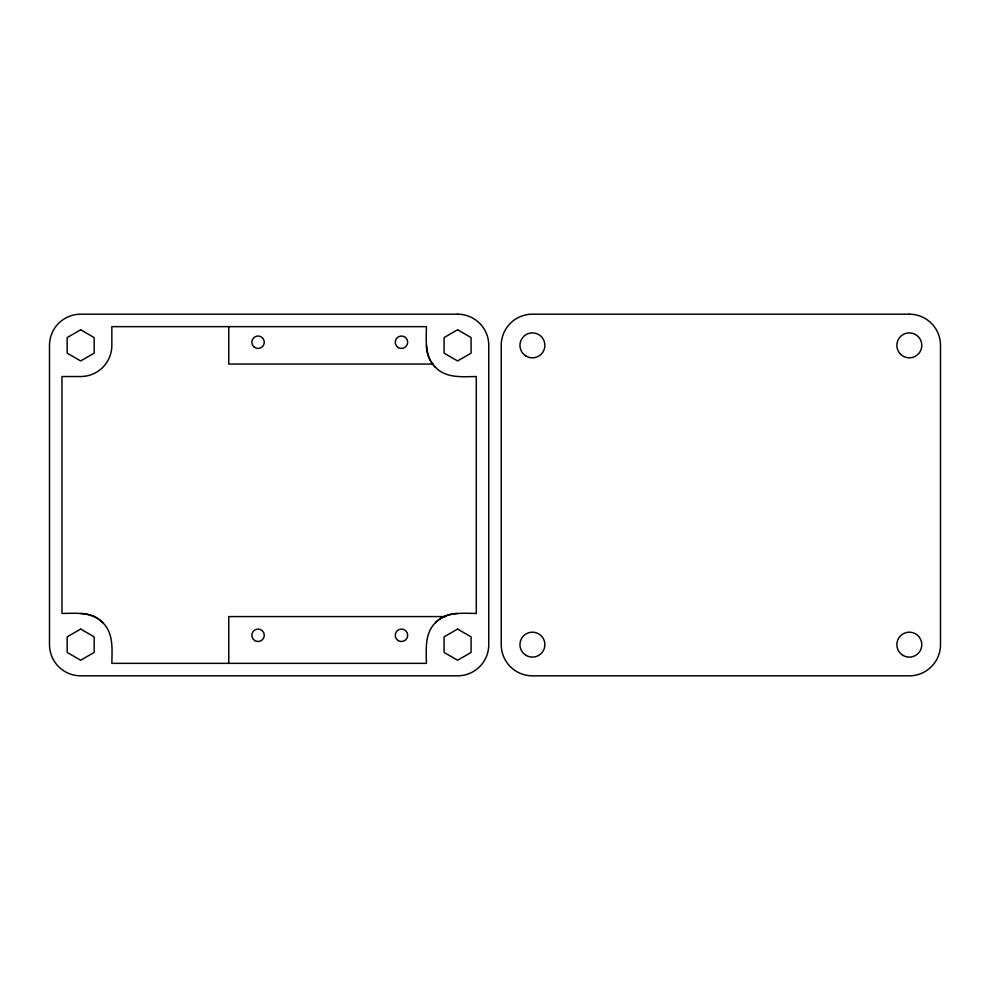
<?xml version="1.0" encoding="UTF-8"?>
<svg xmlns="http://www.w3.org/2000/svg" width="990" height="990" viewBox="0 0 990 990"><rect width="100%" height="100%" fill="white"/><g stroke="black" fill="none" stroke-linecap="round" stroke-linejoin="round"><path stroke-width="1.49" d="M435.55 622.599C424.549 633.241 426.22 649.452 426.418 663.35L111.845 663.35C112.043 649.452 113.714 633.241 102.725 622.599C92.082 611.597 75.871 613.268 61.974 613.466L61.974 376.534L80.673 376.534A31.173 31.173 0 0 0 111.845 345.361L111.845 326.65L426.418 326.65C426.22 340.548 424.549 356.759 435.55 367.401C446.181 378.403 462.392 376.732 476.289 376.534L476.289 613.466C462.392 613.268 446.181 611.597 435.55 622.599A31.173 31.173 0 0 1 457.59 613.466M432.976 364.06L228.764 364.06L228.764 326.65M445.636 616.584L228.764 616.584L228.764 663.35M435.55 367.401A31.173 31.173 0 0 1 426.418 345.361M80.673 613.466A31.173 31.173 0 0 1 102.725 622.599M80.673 329.769L67.172 337.565L67.172 353.145L80.673 360.942L94.174 353.145L94.174 337.565L80.673 329.769M457.59 329.769L444.089 337.565L444.089 353.145L457.59 360.942L471.092 353.145L471.092 337.565L457.59 329.769M80.673 629.058L67.172 636.855L67.172 652.435L80.673 660.231L94.174 652.435L94.174 636.855L80.673 629.058M457.59 629.058L444.089 636.855L444.089 652.435L457.59 660.231L471.092 652.435L471.092 636.855L457.59 629.058M457.59 314.177L80.673 314.177A31.173 31.173 0 0 0 49.5 345.361L49.5 644.639A31.173 31.173 0 0 0 80.673 675.824L457.59 675.824A31.173 31.173 0 0 0 488.763 644.639L488.763 345.361A31.173 31.173 0 0 0 457.59 314.177M909.327 314.177L532.41 314.177A31.173 31.173 0 0 0 501.237 345.361L501.237 644.639A31.173 31.173 0 0 0 532.41 675.824L909.327 675.824A31.173 31.173 0 0 0 940.5 644.639L940.5 345.361A31.173 31.173 0 0 0 909.327 314.177M903.09 655.442A12.474 12.474 0 0 0 921.789 644.639A12.474 12.474 0 0 0 903.09 633.848A12.474 12.474 0 0 0 903.09 655.442M900.504 354.173A12.474 12.474 0 0 0 921.368 348.579A12.474 12.474 0 0 0 906.098 333.308A12.474 12.474 0 0 0 900.504 354.173M526.173 655.442A12.474 12.474 0 0 0 544.884 644.639A12.474 12.474 0 0 0 526.173 633.848A12.474 12.474 0 0 0 526.173 655.442M526.173 356.153A12.474 12.474 0 0 0 544.884 345.361A12.474 12.474 0 0 0 526.173 334.558A12.474 12.474 0 0 0 526.173 356.153M398.351 640.691A6.237 6.237 0 0 0 407.707 635.295A6.237 6.237 0 0 0 398.351 629.888A6.237 6.237 0 0 0 398.351 640.691M254.95 640.691A6.237 6.237 0 0 0 264.305 635.295A6.237 6.237 0 0 0 254.95 629.888A6.237 6.237 0 0 0 254.95 640.691M253.663 346.649A6.237 6.237 0 0 0 264.083 343.852A6.237 6.237 0 0 0 256.447 336.216A6.237 6.237 0 0 0 253.663 346.649M398.351 347.639A6.237 6.237 0 0 0 407.707 342.243A6.237 6.237 0 0 0 398.351 336.835A6.237 6.237 0 0 0 398.351 347.639"/></g></svg>
